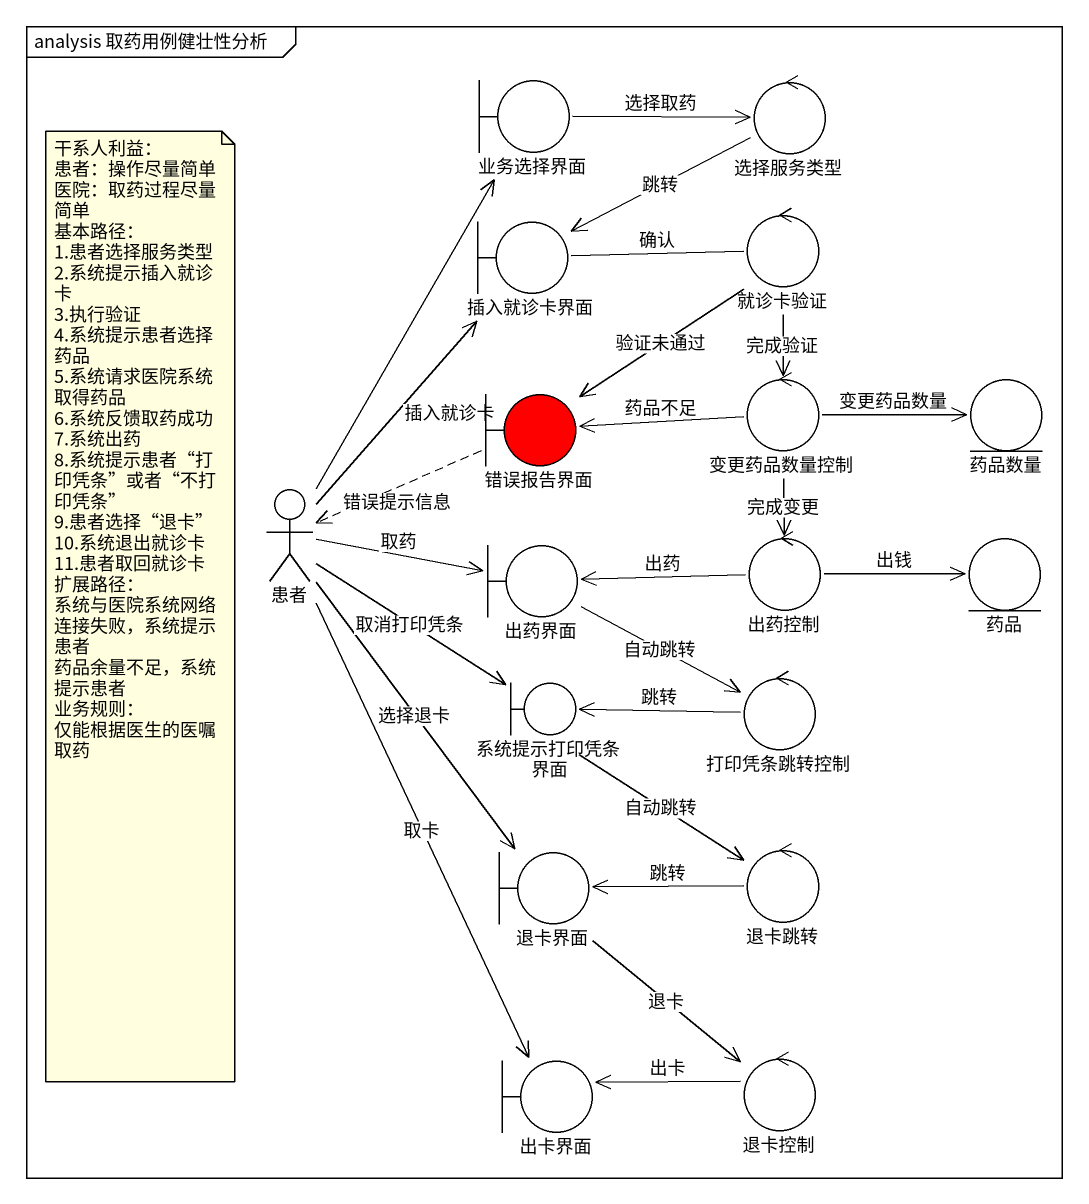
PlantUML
@startuml
mainframe analysis 取药用例健壮性分析
boundary 业务选择界面
control 选择服务类型
boundary 插入就诊卡界面
control 就诊卡验证
boundary 错误报告界面 #FF0000
control 变更药品数量控制
entity 药品数量
actor 患者
control 出药控制
entity 药品
boundary 出药界面
boundary 系统提示打印凭条界面
control 打印凭条跳转控制
boundary 退卡界面
control 退卡跳转
boundary 出卡界面
control 退卡控制
业务选择界面 -right-> 选择服务类型 : 选择取药
选择服务类型 -left-> 插入就诊卡界面 : 跳转
插入就诊卡界面 -right- 就诊卡验证 : 确认
就诊卡验证 --> 错误报告界面 : 验证未通过
就诊卡验证 --> 变更药品数量控制 : 完成验证
错误报告界面 .left.> 患者 : 错误提示信息
变更药品数量控制 -left-> 错误报告界面 : 药品不足
变更药品数量控制 -right-> 药品数量 : 变更药品数量
变更药品数量控制 --> 出药控制 : 完成变更
患者 -up-> 业务选择界面
患者 -up-> 插入就诊卡界面 : 插入就诊卡
患者 -right-> 出药界面 : 取药
患者 --> 系统提示打印凭条界面 : 取消打印凭条
患者 --> 退卡界面 : 选择退卡
患者 --> 出卡界面 : 取卡
出药控制 -right-> 药品 : 出钱
出药控制 -left-> 出药界面 : 出药
出药界面 -right-> 打印凭条跳转控制 : 自动跳转
系统提示打印凭条界面 --> 退卡跳转 : 自动跳转
打印凭条跳转控制 -left-> 系统提示打印凭条界面 : 跳转
退卡界面 --> 退卡控制 : 退卡
退卡跳转 -left-> 退卡界面 : 跳转
退卡控制 -left-> 出卡界面 : 出卡
note as N1
  干系人利益：
  患者：操作尽量简单
  医院：取药过程尽量简单
  基本路径：
  1.患者选择服务类型
  2.系统提示插入就诊卡
  3.执行验证
  4.系统提示患者选择药品
  5.系统请求医院系统取得药品
  6.系统反馈取药成功
  7.系统出药
  8.系统提示患者“打印凭条”或者“不打印凭条”
  9.患者选择“退卡”
  10.系统退出就诊卡
  11.患者取回就诊卡
  扩展路径：
  系统与医院系统网络连接失败，系统提示患者
  药品余量不足，系统提示患者
  业务规则：
  仅能根据医生的医嘱取药
end note
@enduml
